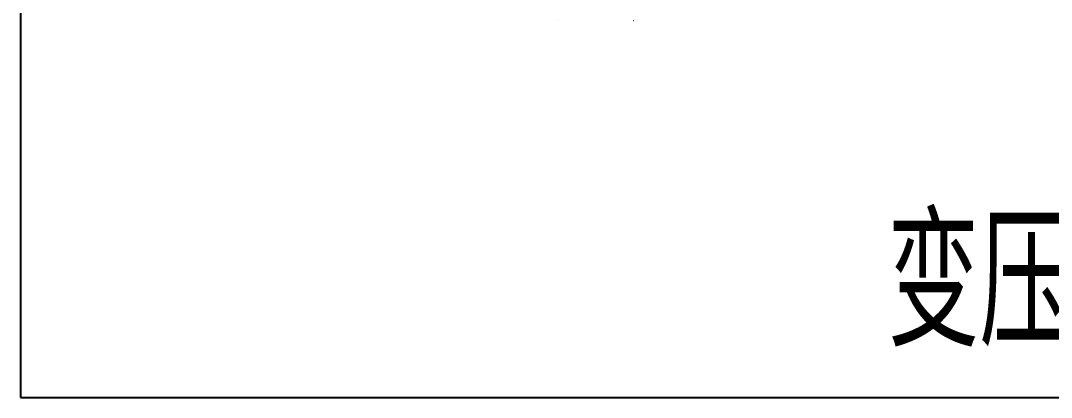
# Model space of a CAD drawing. Extents: x 758840 to 1108724, y -102573 to 143521.
# Drawn here: x 804384 to 805352, y 66133 to 66486 of the extents above; entities that cross this region are included whole.
import ezdxf

# ---------------------------------------------------------------- set-up
doc = ezdxf.new("R2010")
doc.units = 0
doc.header["$LTSCALE"] = 1000
doc.header["$MEASUREMENT"] = 0
for name, color, linetype in [('02电气-设备', 255, 'Continuous'), ('LWIRE', 1, 'Continuous'), ('PDF_0', 7, 'Continuous')]:
    doc.layers.add(name, color=color, linetype=linetype)
doc.styles.get("Standard").update_dxf_attribs({"font": 'gbenor.shx', "bigfont": 'gbcbig.shx'})

# ---------------------------------------------------------------- blocks, each defined once
blk = doc.blocks.new('2500KVA 变压器')
at = {"lineweight": -3}
blk.add_lwpolyline([(0, 0), (2400, 0), (2400, 1500), (0, 1500)], close=True, dxfattribs=at)
at = {"layer": 'PDF_0', "lineweight": 15}
for points in [[(505.59, 353.32), (505.56, 353.33), (505.52, 353.35), (505.49, 353.36)], [(575.7, 353.32), (575.67, 353.33), (575.63, 353.35), (575.6, 353.36)]]:
    blk.add_open_spline(points, degree=3, dxfattribs=at)
blk = doc.blocks.new('BD4-PAL0101-LVPM-05')
at = {"layer": '02电气-设备', "color": 5, "ltscale": 5}
blk.add_blockref('2500KVA 变压器', (8318359.06, -4143310.99), dxfattribs=at)
at = {"layer": 'LWIRE', "linetype": 'ByBlock', "lineweight": 15}
blk.add_text('变压器 2500KVA', height=120, dxfattribs=at).set_placement((8319173.32, -4143263.08))

msp = doc.modelspace()

# ---------------------------------------------------------------- block references
at = {"layer": '02电气-设备'}
msp.add_blockref('BD4-PAL0101-LVPM-05', (-7513975.04, 4209443.59), dxfattribs=at)

doc.saveas('drawing.dxf')
